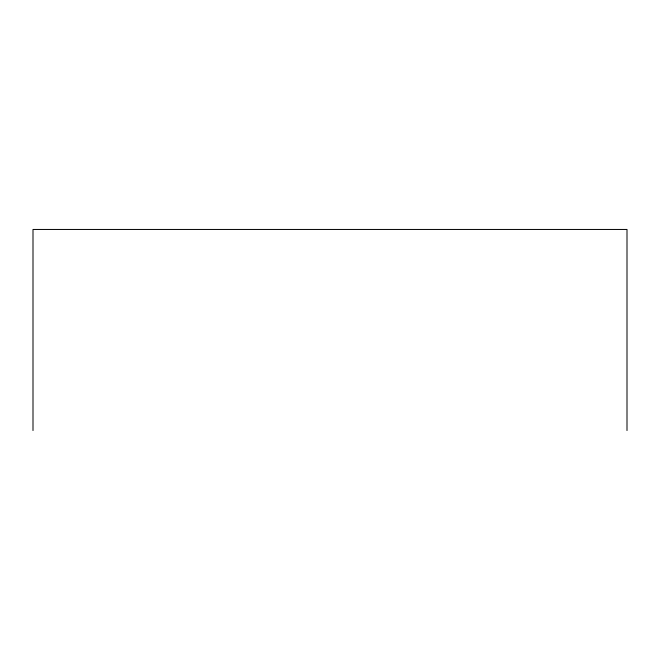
<?xml version="1.0" encoding="UTF-8"?>
<svg xmlns="http://www.w3.org/2000/svg" width="660" height="660" viewBox="0 0 660 660"><rect width="100%" height="100%" fill="white"/><g stroke="black" fill="none" stroke-linecap="round" stroke-linejoin="round"><path stroke-width="0.99" d="M627 430.543L627 229.457L33 229.457L33 430.543"/></g></svg>
